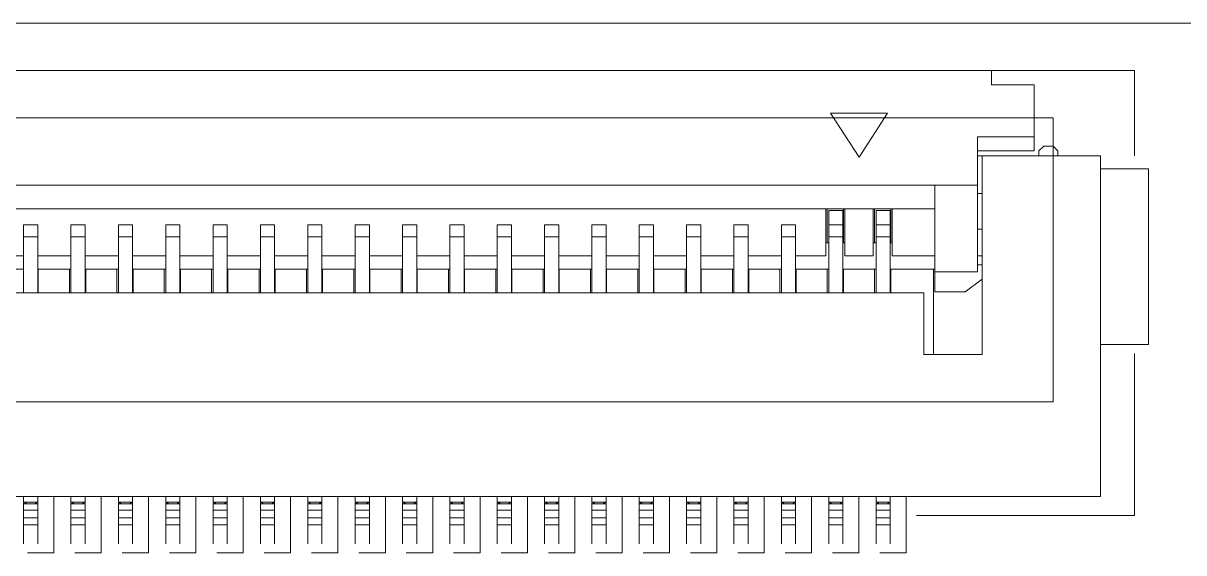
# Model space of a CAD drawing. Extents: x 14416 to 15769, y -3933 to -3562.
# Drawn here: x 14549.32 to 14561.58, y -3815.72 to -3810.12 of the extents above; entities that cross this region are included whole.
import ezdxf

# ---------------------------------------------------------------- set-up
doc = ezdxf.new("R2010")
doc.units = 0
doc.header["$LTSCALE"] = 3
doc.layers.get('0').update_dxf_attribs({"color": 2, "linetype": 'CONTINUOUS', "lineweight": 9})

msp = doc.modelspace()

# ---------------------------------------------------------------- linework, layer by layer
at = {"color": 7, "linetype": 'Continuous'}
for p, q in [((14574.899, -3810.123), (14489.899, -3810.123)), ((14559.549, -3810.623), (14542.749, -3810.623)), ((14559.549, -3810.623), (14559.549, -3810.773)), ((14559.549, -3810.773), (14559.999, -3810.773)), ((14559.999, -3810.773), (14559.999, -3811.473)), ((14557.849, -3811.073), (14558.449, -3811.073)), ((14557.849, -3811.073), (14558.149, -3811.54)), ((14558.149, -3811.54), (14558.449, -3811.073)), ((14559.399, -3811.323), (14559.399, -3812.75)), ((14559.399, -3811.323), (14559.999, -3811.323)), ((14559.999, -3811.473), (14559.399, -3811.473)), ((14560.699, -3811.523), (14559.399, -3811.523)), ((14559.449, -3811.523), (14559.449, -3813.623)), ((14560.049, -3811.473), (14560.099, -3811.423)), ((14560.049, -3811.473), (14560.049, -3811.523)), ((14560.099, -3811.423), (14560.199, -3811.423)), ((14560.199, -3811.423), (14560.249, -3811.473)), ((14560.249, -3811.523), (14560.249, -3811.473)), ((14560.699, -3815.123), (14560.699, -3811.523)), ((14559.399, -3811.833), (14542.899, -3811.833)), ((14558.949, -3811.833), (14558.949, -3812.963)), ((14559.399, -3811.923), (14559.449, -3811.923)), ((14558.949, -3812.083), (14543.349, -3812.083)), ((14557.799, -3812.083), (14557.799, -3812.583)), ((14557.814, -3812.083), (14557.814, -3812.443)), ((14557.829, -3812.104), (14557.829, -3812.973)), ((14557.829, -3812.104), (14557.979, -3812.104)), ((14557.979, -3812.104), (14557.979, -3812.973)), ((14557.984, -3812.083), (14557.984, -3812.443)), ((14557.999, -3812.083), (14557.999, -3812.583)), ((14558.299, -3812.583), (14558.299, -3812.083)), ((14558.314, -3812.443), (14558.314, -3812.083)), ((14558.329, -3812.104), (14558.329, -3812.973)), ((14558.329, -3812.104), (14558.479, -3812.104)), ((14558.479, -3812.104), (14558.479, -3812.973)), ((14558.484, -3812.083), (14558.484, -3812.443)), ((14558.499, -3812.083), (14558.499, -3812.583)), ((14549.329, -3812.254), (14549.329, -3812.973)), ((14549.479, -3812.254), (14549.329, -3812.254)), ((14549.479, -3812.254), (14549.479, -3812.973)), ((14549.829, -3812.254), (14549.829, -3812.973)), ((14549.979, -3812.254), (14549.829, -3812.254)), ((14549.979, -3812.254), (14549.979, -3812.973)), ((14550.329, -3812.254), (14550.329, -3812.973)), ((14550.479, -3812.254), (14550.329, -3812.254)), ((14550.479, -3812.254), (14550.479, -3812.973)), ((14550.829, -3812.254), (14550.829, -3812.973)), ((14550.979, -3812.254), (14550.829, -3812.254)), ((14550.979, -3812.254), (14550.979, -3812.973)), ((14551.329, -3812.254), (14551.329, -3812.973)), ((14551.479, -3812.254), (14551.329, -3812.254)), ((14551.479, -3812.254), (14551.479, -3812.973)), ((14551.829, -3812.254), (14551.829, -3812.973)), ((14551.979, -3812.254), (14551.829, -3812.254)), ((14551.979, -3812.254), (14551.979, -3812.973)), ((14552.329, -3812.254), (14552.329, -3812.973)), ((14552.479, -3812.254), (14552.329, -3812.254)), ((14552.479, -3812.254), (14552.479, -3812.973)), ((14552.829, -3812.254), (14552.829, -3812.973)), ((14552.979, -3812.254), (14552.829, -3812.254)), ((14552.979, -3812.254), (14552.979, -3812.973)), ((14553.329, -3812.254), (14553.329, -3812.973)), ((14553.479, -3812.254), (14553.329, -3812.254)), ((14553.479, -3812.254), (14553.479, -3812.973)), ((14553.829, -3812.254), (14553.829, -3812.973)), ((14553.979, -3812.254), (14553.829, -3812.254)), ((14553.979, -3812.254), (14553.979, -3812.973)), ((14554.329, -3812.254), (14554.329, -3812.973)), ((14554.479, -3812.254), (14554.329, -3812.254)), ((14554.479, -3812.254), (14554.479, -3812.973)), ((14554.829, -3812.254), (14554.829, -3812.973)), ((14554.979, -3812.254), (14554.829, -3812.254)), ((14554.979, -3812.254), (14554.979, -3812.973)), ((14555.329, -3812.254), (14555.329, -3812.973)), ((14555.479, -3812.254), (14555.329, -3812.254)), ((14555.479, -3812.254), (14555.479, -3812.973)), ((14555.829, -3812.254), (14555.829, -3812.973)), ((14555.979, -3812.254), (14555.829, -3812.254)), ((14555.979, -3812.254), (14555.979, -3812.973)), ((14556.329, -3812.254), (14556.329, -3812.973)), ((14556.479, -3812.254), (14556.329, -3812.254)), ((14556.479, -3812.254), (14556.479, -3812.973)), ((14556.829, -3812.254), (14556.829, -3812.973)), ((14556.979, -3812.254), (14556.829, -3812.254)), ((14556.979, -3812.254), (14556.979, -3812.973)), ((14557.329, -3812.254), (14557.329, -3812.973)), ((14557.479, -3812.254), (14557.329, -3812.254)), ((14557.479, -3812.254), (14557.479, -3812.973)), ((14557.979, -3812.254), (14557.829, -3812.254)), ((14558.479, -3812.254), (14558.329, -3812.254)), ((14549.479, -3812.379), (14549.329, -3812.379)), ((14549.979, -3812.379), (14549.829, -3812.379)), ((14550.479, -3812.379), (14550.329, -3812.379)), ((14550.979, -3812.379), (14550.829, -3812.379)), ((14551.479, -3812.379), (14551.329, -3812.379)), ((14551.979, -3812.379), (14551.829, -3812.379)), ((14552.479, -3812.379), (14552.329, -3812.379)), ((14552.979, -3812.379), (14552.829, -3812.379)), ((14553.479, -3812.379), (14553.329, -3812.379)), ((14553.979, -3812.379), (14553.829, -3812.379)), ((14554.479, -3812.379), (14554.329, -3812.379)), ((14554.979, -3812.379), (14554.829, -3812.379)), ((14555.479, -3812.379), (14555.329, -3812.379)), ((14555.979, -3812.379), (14555.829, -3812.379)), ((14556.479, -3812.379), (14556.329, -3812.379)), ((14556.979, -3812.379), (14556.829, -3812.379)), ((14557.479, -3812.379), (14557.329, -3812.379)), ((14557.979, -3812.379), (14557.829, -3812.379)), ((14558.479, -3812.379), (14558.329, -3812.379)), ((14559.449, -3812.298), (14559.399, -3812.298)), ((14557.829, -3812.443), (14557.799, -3812.443)), ((14557.999, -3812.443), (14557.979, -3812.443)), ((14558.329, -3812.443), (14558.299, -3812.443)), ((14558.499, -3812.443), (14558.479, -3812.443)), ((14548.979, -3812.583), (14549.329, -3812.583)), ((14549.479, -3812.583), (14549.829, -3812.583)), ((14549.979, -3812.583), (14550.329, -3812.583)), ((14550.479, -3812.583), (14550.829, -3812.583)), ((14550.979, -3812.583), (14551.329, -3812.583)), ((14551.479, -3812.583), (14551.829, -3812.583)), ((14551.979, -3812.583), (14552.329, -3812.583)), ((14552.479, -3812.583), (14552.829, -3812.583)), ((14552.979, -3812.583), (14553.329, -3812.583)), ((14553.479, -3812.583), (14553.829, -3812.583)), ((14553.979, -3812.583), (14554.329, -3812.583)), ((14554.479, -3812.583), (14554.829, -3812.583)), ((14554.979, -3812.583), (14555.329, -3812.583)), ((14555.479, -3812.583), (14555.829, -3812.583)), ((14555.979, -3812.583), (14556.329, -3812.583)), ((14556.479, -3812.583), (14556.829, -3812.583)), ((14556.979, -3812.583), (14557.329, -3812.583)), ((14557.479, -3812.583), (14557.799, -3812.583)), ((14557.999, -3812.583), (14558.299, -3812.583)), ((14558.499, -3812.583), (14558.949, -3812.583)), ((14559.449, -3812.583), (14559.399, -3812.583)), ((14549.329, -3812.723), (14548.979, -3812.723)), ((14549.829, -3812.723), (14549.479, -3812.723)), ((14549.484, -3812.723), (14549.484, -3812.973)), ((14549.814, -3812.973), (14549.814, -3812.723)), ((14550.329, -3812.723), (14549.979, -3812.723)), ((14549.984, -3812.723), (14549.984, -3812.973)), ((14550.314, -3812.973), (14550.314, -3812.723)), ((14550.829, -3812.723), (14550.479, -3812.723)), ((14550.484, -3812.723), (14550.484, -3812.973)), ((14550.814, -3812.973), (14550.814, -3812.723)), ((14551.329, -3812.723), (14550.979, -3812.723)), ((14550.984, -3812.723), (14550.984, -3812.973)), ((14551.314, -3812.973), (14551.314, -3812.723)), ((14551.829, -3812.723), (14551.479, -3812.723)), ((14551.484, -3812.723), (14551.484, -3812.973)), ((14551.814, -3812.973), (14551.814, -3812.723)), ((14552.329, -3812.723), (14551.979, -3812.723)), ((14551.984, -3812.723), (14551.984, -3812.973)), ((14552.314, -3812.973), (14552.314, -3812.723)), ((14552.829, -3812.723), (14552.479, -3812.723)), ((14552.484, -3812.723), (14552.484, -3812.973)), ((14552.814, -3812.973), (14552.814, -3812.723)), ((14553.329, -3812.723), (14552.979, -3812.723)), ((14552.984, -3812.723), (14552.984, -3812.973)), ((14553.314, -3812.973), (14553.314, -3812.723)), ((14553.829, -3812.723), (14553.479, -3812.723)), ((14553.484, -3812.723), (14553.484, -3812.973)), ((14553.814, -3812.973), (14553.814, -3812.723)), ((14554.329, -3812.723), (14553.979, -3812.723)), ((14553.984, -3812.723), (14553.984, -3812.973)), ((14554.314, -3812.973), (14554.314, -3812.723)), ((14554.829, -3812.723), (14554.479, -3812.723)), ((14554.484, -3812.723), (14554.484, -3812.973)), ((14554.814, -3812.973), (14554.814, -3812.723)), ((14555.329, -3812.723), (14554.979, -3812.723)), ((14554.984, -3812.723), (14554.984, -3812.973)), ((14555.314, -3812.973), (14555.314, -3812.723)), ((14555.829, -3812.723), (14555.479, -3812.723)), ((14555.484, -3812.723), (14555.484, -3812.973)), ((14555.814, -3812.973), (14555.814, -3812.723)), ((14556.329, -3812.723), (14555.979, -3812.723)), ((14555.984, -3812.723), (14555.984, -3812.973)), ((14556.314, -3812.973), (14556.314, -3812.723)), ((14556.829, -3812.723), (14556.479, -3812.723)), ((14556.484, -3812.723), (14556.484, -3812.973)), ((14556.814, -3812.973), (14556.814, -3812.723)), ((14557.329, -3812.723), (14556.979, -3812.723)), ((14556.984, -3812.723), (14556.984, -3812.973)), ((14557.314, -3812.973), (14557.314, -3812.723)), ((14557.829, -3812.723), (14557.479, -3812.723)), ((14557.484, -3812.723), (14557.484, -3812.973)), ((14557.814, -3812.723), (14557.814, -3812.973)), ((14558.329, -3812.723), (14557.979, -3812.723)), ((14557.984, -3812.723), (14557.984, -3812.973)), ((14558.314, -3812.973), (14558.314, -3812.723)), ((14558.949, -3812.723), (14558.479, -3812.723)), ((14558.484, -3812.723), (14558.484, -3812.973)), ((14558.934, -3812.723), (14558.934, -3813.623)), ((14558.949, -3812.75), (14559.399, -3812.75)), ((14559.399, -3812.678), (14559.449, -3812.678)), ((14559.449, -3812.828), (14559.269, -3812.963)), ((14558.834, -3812.973), (14543.464, -3812.973)), ((14558.834, -3812.973), (14558.834, -3813.623)), ((14559.269, -3812.963), (14558.949, -3812.963)), ((14558.834, -3813.623), (14559.449, -3813.623)), ((14541.599, -3815.123), (14560.699, -3815.123)), ((14549.329, -3815.123), (14549.329, -3815.183)), ((14549.329, -3815.183), (14549.479, -3815.183)), ((14549.329, -3815.191), (14549.329, -3815.623)), ((14549.356, -3815.201), (14549.329, -3815.201)), ((14549.339, -3815.183), (14549.359, -3815.203)), ((14549.449, -3815.203), (14549.359, -3815.203)), ((14549.469, -3815.183), (14549.449, -3815.203)), ((14549.479, -3815.201), (14549.451, -3815.201)), ((14549.479, -3815.123), (14549.479, -3815.623)), ((14549.829, -3815.123), (14549.829, -3815.183)), ((14549.829, -3815.183), (14549.979, -3815.183)), ((14549.829, -3815.191), (14549.829, -3815.623)), ((14549.856, -3815.201), (14549.829, -3815.201)), ((14549.839, -3815.183), (14549.859, -3815.203)), ((14549.949, -3815.203), (14549.859, -3815.203)), ((14549.969, -3815.183), (14549.949, -3815.203)), ((14549.979, -3815.201), (14549.951, -3815.201)), ((14549.979, -3815.123), (14549.979, -3815.623)), ((14550.329, -3815.123), (14550.329, -3815.183)), ((14550.329, -3815.183), (14550.479, -3815.183)), ((14550.329, -3815.191), (14550.329, -3815.623)), ((14550.356, -3815.201), (14550.329, -3815.201)), ((14550.339, -3815.183), (14550.359, -3815.203)), ((14550.449, -3815.203), (14550.359, -3815.203)), ((14550.469, -3815.183), (14550.449, -3815.203)), ((14550.479, -3815.201), (14550.451, -3815.201)), ((14550.479, -3815.123), (14550.479, -3815.623)), ((14550.829, -3815.123), (14550.829, -3815.183)), ((14550.829, -3815.183), (14550.979, -3815.183)), ((14550.829, -3815.191), (14550.829, -3815.623)), ((14550.856, -3815.201), (14550.829, -3815.201)), ((14550.839, -3815.183), (14550.859, -3815.203)), ((14550.949, -3815.203), (14550.859, -3815.203)), ((14550.969, -3815.183), (14550.949, -3815.203)), ((14550.979, -3815.201), (14550.951, -3815.201)), ((14550.979, -3815.123), (14550.979, -3815.623)), ((14551.329, -3815.123), (14551.329, -3815.183)), ((14551.329, -3815.183), (14551.479, -3815.183)), ((14551.329, -3815.191), (14551.329, -3815.623)), ((14551.356, -3815.201), (14551.329, -3815.201)), ((14551.339, -3815.183), (14551.359, -3815.203)), ((14551.449, -3815.203), (14551.359, -3815.203)), ((14551.469, -3815.183), (14551.449, -3815.203)), ((14551.479, -3815.201), (14551.451, -3815.201)), ((14551.479, -3815.123), (14551.479, -3815.623)), ((14551.829, -3815.123), (14551.829, -3815.183)), ((14551.829, -3815.183), (14551.979, -3815.183)), ((14551.829, -3815.191), (14551.829, -3815.623)), ((14551.856, -3815.201), (14551.829, -3815.201)), ((14551.839, -3815.183), (14551.859, -3815.203)), ((14551.949, -3815.203), (14551.859, -3815.203)), ((14551.969, -3815.183), (14551.949, -3815.203)), ((14551.979, -3815.201), (14551.951, -3815.201)), ((14551.979, -3815.123), (14551.979, -3815.623)), ((14552.329, -3815.123), (14552.329, -3815.183)), ((14552.329, -3815.183), (14552.479, -3815.183)), ((14552.329, -3815.191), (14552.329, -3815.623)), ((14552.356, -3815.201), (14552.329, -3815.201)), ((14552.339, -3815.183), (14552.359, -3815.203)), ((14552.449, -3815.203), (14552.359, -3815.203)), ((14552.469, -3815.183), (14552.449, -3815.203)), ((14552.479, -3815.201), (14552.451, -3815.201)), ((14552.479, -3815.123), (14552.479, -3815.623)), ((14552.829, -3815.123), (14552.829, -3815.183)), ((14552.829, -3815.183), (14552.979, -3815.183)), ((14552.829, -3815.191), (14552.829, -3815.623)), ((14552.856, -3815.201), (14552.829, -3815.201)), ((14552.839, -3815.183), (14552.859, -3815.203)), ((14552.949, -3815.203), (14552.859, -3815.203)), ((14552.969, -3815.183), (14552.949, -3815.203)), ((14552.979, -3815.201), (14552.951, -3815.201)), ((14552.979, -3815.123), (14552.979, -3815.623)), ((14553.329, -3815.123), (14553.329, -3815.183)), ((14553.329, -3815.183), (14553.479, -3815.183)), ((14553.329, -3815.191), (14553.329, -3815.623)), ((14553.356, -3815.201), (14553.329, -3815.201)), ((14553.339, -3815.183), (14553.359, -3815.203)), ((14553.449, -3815.203), (14553.359, -3815.203)), ((14553.469, -3815.183), (14553.449, -3815.203)), ((14553.479, -3815.201), (14553.451, -3815.201)), ((14553.479, -3815.123), (14553.479, -3815.623)), ((14553.829, -3815.123), (14553.829, -3815.183)), ((14553.829, -3815.183), (14553.979, -3815.183)), ((14553.829, -3815.191), (14553.829, -3815.623)), ((14553.856, -3815.201), (14553.829, -3815.201)), ((14553.839, -3815.183), (14553.859, -3815.203)), ((14553.949, -3815.203), (14553.859, -3815.203)), ((14553.969, -3815.183), (14553.949, -3815.203)), ((14553.979, -3815.201), (14553.951, -3815.201)), ((14553.979, -3815.123), (14553.979, -3815.623)), ((14554.329, -3815.123), (14554.329, -3815.183)), ((14554.329, -3815.183), (14554.479, -3815.183)), ((14554.329, -3815.191), (14554.329, -3815.623)), ((14554.356, -3815.201), (14554.329, -3815.201)), ((14554.339, -3815.183), (14554.359, -3815.203)), ((14554.449, -3815.203), (14554.359, -3815.203)), ((14554.469, -3815.183), (14554.449, -3815.203)), ((14554.479, -3815.201), (14554.451, -3815.201)), ((14554.479, -3815.123), (14554.479, -3815.623)), ((14554.829, -3815.123), (14554.829, -3815.183)), ((14554.829, -3815.183), (14554.979, -3815.183)), ((14554.829, -3815.191), (14554.829, -3815.623)), ((14554.856, -3815.201), (14554.829, -3815.201)), ((14554.839, -3815.183), (14554.859, -3815.203)), ((14554.949, -3815.203), (14554.859, -3815.203)), ((14554.969, -3815.183), (14554.949, -3815.203)), ((14554.979, -3815.201), (14554.951, -3815.201)), ((14554.979, -3815.123), (14554.979, -3815.623)), ((14555.329, -3815.123), (14555.329, -3815.183)), ((14555.329, -3815.183), (14555.479, -3815.183)), ((14555.329, -3815.191), (14555.329, -3815.623)), ((14555.356, -3815.201), (14555.329, -3815.201)), ((14555.339, -3815.183), (14555.359, -3815.203)), ((14555.449, -3815.203), (14555.359, -3815.203)), ((14555.469, -3815.183), (14555.449, -3815.203)), ((14555.479, -3815.201), (14555.451, -3815.201)), ((14555.479, -3815.123), (14555.479, -3815.623)), ((14555.829, -3815.123), (14555.829, -3815.183)), ((14555.829, -3815.183), (14555.979, -3815.183)), ((14555.829, -3815.191), (14555.829, -3815.623)), ((14555.856, -3815.201), (14555.829, -3815.201)), ((14555.839, -3815.183), (14555.859, -3815.203)), ((14555.949, -3815.203), (14555.859, -3815.203)), ((14555.969, -3815.183), (14555.949, -3815.203)), ((14555.979, -3815.201), (14555.951, -3815.201)), ((14555.979, -3815.123), (14555.979, -3815.623)), ((14556.329, -3815.123), (14556.329, -3815.183)), ((14556.329, -3815.183), (14556.479, -3815.183)), ((14556.329, -3815.191), (14556.329, -3815.623)), ((14556.356, -3815.201), (14556.329, -3815.201)), ((14556.339, -3815.183), (14556.359, -3815.203)), ((14556.449, -3815.203), (14556.359, -3815.203)), ((14556.469, -3815.183), (14556.449, -3815.203)), ((14556.479, -3815.201), (14556.451, -3815.201)), ((14556.479, -3815.123), (14556.479, -3815.623)), ((14556.829, -3815.123), (14556.829, -3815.183)), ((14556.829, -3815.183), (14556.979, -3815.183)), ((14556.829, -3815.191), (14556.829, -3815.623)), ((14556.856, -3815.201), (14556.829, -3815.201)), ((14556.839, -3815.183), (14556.859, -3815.203)), ((14556.949, -3815.203), (14556.859, -3815.203)), ((14556.969, -3815.183), (14556.949, -3815.203)), ((14556.979, -3815.201), (14556.951, -3815.201)), ((14556.979, -3815.123), (14556.979, -3815.623)), ((14557.329, -3815.123), (14557.329, -3815.183)), ((14557.329, -3815.183), (14557.479, -3815.183)), ((14557.329, -3815.191), (14557.329, -3815.623)), ((14557.356, -3815.201), (14557.329, -3815.201)), ((14557.339, -3815.183), (14557.359, -3815.203)), ((14557.449, -3815.203), (14557.359, -3815.203)), ((14557.469, -3815.183), (14557.449, -3815.203)), ((14557.479, -3815.201), (14557.451, -3815.201)), ((14557.479, -3815.123), (14557.479, -3815.623)), ((14557.829, -3815.123), (14557.829, -3815.183)), ((14557.829, -3815.183), (14557.979, -3815.183)), ((14557.829, -3815.191), (14557.829, -3815.623)), ((14557.856, -3815.201), (14557.829, -3815.201)), ((14557.839, -3815.183), (14557.859, -3815.203)), ((14557.949, -3815.203), (14557.859, -3815.203)), ((14557.969, -3815.183), (14557.949, -3815.203)), ((14557.979, -3815.201), (14557.951, -3815.201)), ((14557.979, -3815.123), (14557.979, -3815.623)), ((14558.329, -3815.123), (14558.329, -3815.183)), ((14558.329, -3815.183), (14558.479, -3815.183)), ((14558.329, -3815.191), (14558.329, -3815.623)), ((14558.356, -3815.201), (14558.329, -3815.201)), ((14558.339, -3815.183), (14558.359, -3815.203)), ((14558.449, -3815.203), (14558.359, -3815.203)), ((14558.469, -3815.183), (14558.449, -3815.203)), ((14558.479, -3815.201), (14558.451, -3815.201)), ((14558.479, -3815.123), (14558.479, -3815.623)), ((14549.329, -3815.268), (14549.479, -3815.268)), ((14549.829, -3815.268), (14549.979, -3815.268)), ((14550.329, -3815.268), (14550.479, -3815.268)), ((14550.829, -3815.268), (14550.979, -3815.268)), ((14551.329, -3815.268), (14551.479, -3815.268)), ((14551.829, -3815.268), (14551.979, -3815.268)), ((14552.329, -3815.268), (14552.479, -3815.268)), ((14552.829, -3815.268), (14552.979, -3815.268)), ((14553.329, -3815.268), (14553.479, -3815.268)), ((14553.829, -3815.268), (14553.979, -3815.268)), ((14554.329, -3815.268), (14554.479, -3815.268)), ((14554.829, -3815.268), (14554.979, -3815.268)), ((14555.329, -3815.268), (14555.479, -3815.268)), ((14555.829, -3815.268), (14555.979, -3815.268)), ((14556.329, -3815.268), (14556.479, -3815.268)), ((14556.829, -3815.268), (14556.979, -3815.268)), ((14557.329, -3815.268), (14557.479, -3815.268)), ((14557.829, -3815.268), (14557.979, -3815.268)), ((14558.329, -3815.268), (14558.479, -3815.268)), ((14549.479, -3815.351), (14549.329, -3815.351)), ((14549.329, -3815.423), (14549.479, -3815.423)), ((14549.979, -3815.351), (14549.829, -3815.351)), ((14549.829, -3815.423), (14549.979, -3815.423)), ((14550.479, -3815.351), (14550.329, -3815.351)), ((14550.329, -3815.423), (14550.479, -3815.423)), ((14550.979, -3815.351), (14550.829, -3815.351)), ((14550.829, -3815.423), (14550.979, -3815.423)), ((14551.479, -3815.351), (14551.329, -3815.351)), ((14551.329, -3815.423), (14551.479, -3815.423)), ((14551.979, -3815.351), (14551.829, -3815.351)), ((14551.829, -3815.423), (14551.979, -3815.423)), ((14552.479, -3815.351), (14552.329, -3815.351)), ((14552.329, -3815.423), (14552.479, -3815.423)), ((14552.979, -3815.351), (14552.829, -3815.351)), ((14552.829, -3815.423), (14552.979, -3815.423)), ((14553.479, -3815.351), (14553.329, -3815.351)), ((14553.329, -3815.423), (14553.479, -3815.423)), ((14553.979, -3815.351), (14553.829, -3815.351)), ((14553.829, -3815.423), (14553.979, -3815.423)), ((14554.479, -3815.351), (14554.329, -3815.351)), ((14554.329, -3815.423), (14554.479, -3815.423)), ((14554.979, -3815.351), (14554.829, -3815.351)), ((14554.829, -3815.423), (14554.979, -3815.423)), ((14555.479, -3815.351), (14555.329, -3815.351)), ((14555.329, -3815.423), (14555.479, -3815.423)), ((14555.979, -3815.351), (14555.829, -3815.351)), ((14555.829, -3815.423), (14555.979, -3815.423)), ((14556.479, -3815.351), (14556.329, -3815.351)), ((14556.329, -3815.423), (14556.479, -3815.423)), ((14556.979, -3815.351), (14556.829, -3815.351)), ((14556.829, -3815.423), (14556.979, -3815.423)), ((14557.479, -3815.351), (14557.329, -3815.351)), ((14557.329, -3815.423), (14557.479, -3815.423)), ((14557.979, -3815.351), (14557.829, -3815.351)), ((14557.829, -3815.423), (14557.979, -3815.423)), ((14558.479, -3815.351), (14558.329, -3815.351)), ((14558.329, -3815.423), (14558.479, -3815.423))]:
    msp.add_line(p, q, dxfattribs=at)
at = {"color": 5, "linetype": 'Continuous'}
for p, q in [((14561.059, -3810.624), (14559.549, -3810.624)), ((14561.059, -3811.524), (14561.059, -3810.624)), ((14561.059, -3815.324), (14561.059, -3813.614)), ((14558.756, -3815.324), (14561.059, -3815.324))]:
    msp.add_line(p, q, dxfattribs=at)
at = {"color": 1}
for p, q in [((14542.199, -3811.123), (14560.199, -3811.123)), ((14560.199, -3811.123), (14560.199, -3814.123)), ((14560.199, -3814.123), (14542.199, -3814.123))]:
    msp.add_line(p, q, dxfattribs=at)
at = {"color": 6, "linetype": 'Continuous'}
for p, q in [((14560.699, -3811.663), (14561.207, -3811.663)), ((14561.207, -3811.663), (14561.207, -3813.517)), ((14561.207, -3813.517), (14560.699, -3813.517)), ((14549.648, -3815.123), (14549.648, -3815.719)), ((14550.148, -3815.123), (14550.148, -3815.719)), ((14550.648, -3815.123), (14550.648, -3815.719)), ((14551.148, -3815.123), (14551.148, -3815.719)), ((14551.648, -3815.123), (14551.648, -3815.719)), ((14552.148, -3815.123), (14552.148, -3815.719)), ((14552.648, -3815.123), (14552.648, -3815.719)), ((14553.148, -3815.123), (14553.148, -3815.719)), ((14553.648, -3815.123), (14553.648, -3815.719)), ((14554.148, -3815.123), (14554.148, -3815.719)), ((14554.648, -3815.123), (14554.648, -3815.719)), ((14555.148, -3815.123), (14555.148, -3815.719)), ((14555.648, -3815.123), (14555.648, -3815.719)), ((14556.148, -3815.123), (14556.148, -3815.719)), ((14556.648, -3815.123), (14556.648, -3815.719)), ((14557.148, -3815.123), (14557.148, -3815.719)), ((14557.648, -3815.123), (14557.648, -3815.719)), ((14558.148, -3815.123), (14558.148, -3815.719)), ((14558.648, -3815.123), (14558.648, -3815.719)), ((14549.648, -3815.719), (14549.369, -3815.719)), ((14550.148, -3815.719), (14549.869, -3815.719)), ((14550.648, -3815.719), (14550.369, -3815.719)), ((14551.148, -3815.719), (14550.869, -3815.719)), ((14551.648, -3815.719), (14551.369, -3815.719)), ((14552.148, -3815.719), (14551.869, -3815.719)), ((14552.648, -3815.719), (14552.369, -3815.719)), ((14553.148, -3815.719), (14552.869, -3815.719)), ((14553.648, -3815.719), (14553.369, -3815.719)), ((14554.148, -3815.719), (14553.869, -3815.719)), ((14554.648, -3815.719), (14554.369, -3815.719)), ((14555.148, -3815.719), (14554.869, -3815.719)), ((14555.648, -3815.719), (14555.369, -3815.719)), ((14556.148, -3815.719), (14555.869, -3815.719)), ((14556.648, -3815.719), (14556.369, -3815.719)), ((14557.148, -3815.719), (14556.869, -3815.719)), ((14557.648, -3815.719), (14557.369, -3815.719)), ((14558.148, -3815.719), (14557.869, -3815.719)), ((14558.648, -3815.719), (14558.369, -3815.719))]:
    msp.add_line(p, q, dxfattribs=at)

doc.saveas('drawing.dxf')
